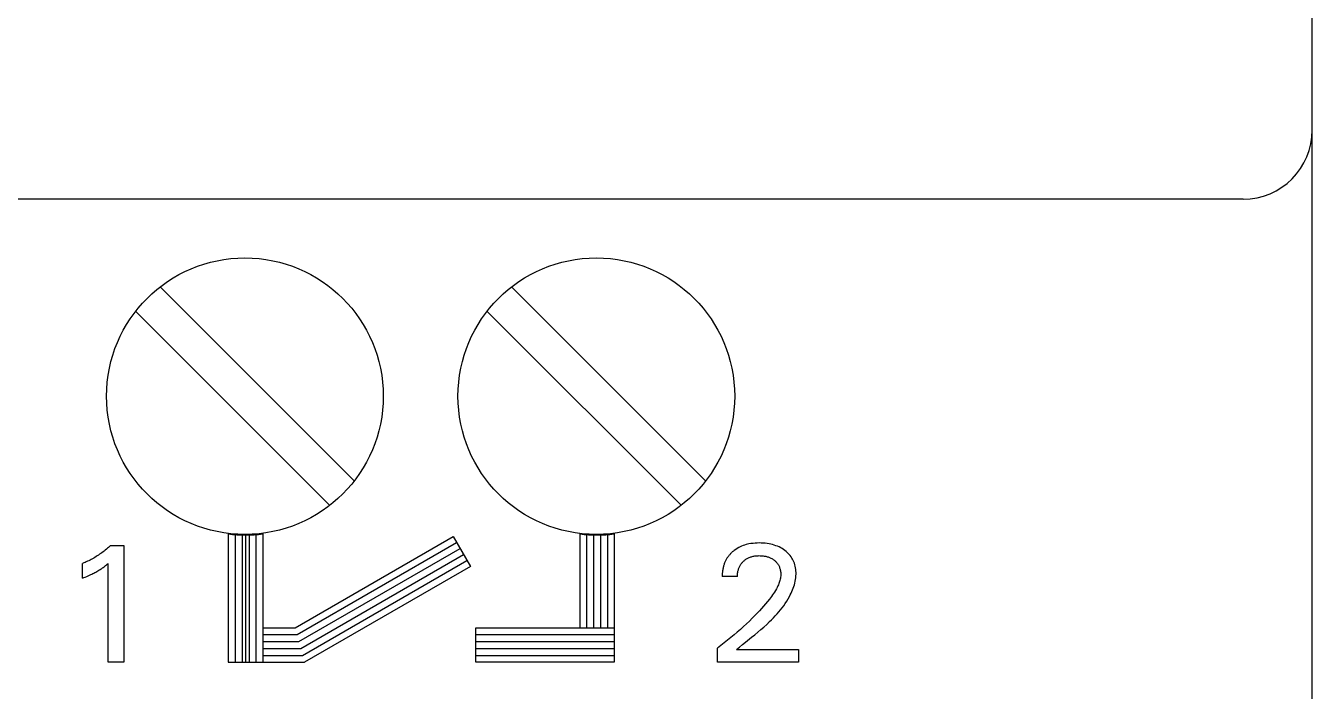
# Model space of a CAD drawing. Extents: x 0 to 420, y 0 to 297.
# Drawn here: x 185.96 to 204.56, y 162.35 to 171.98 of the extents above; entities that cross this region are included whole.
import ezdxf

# ---------------------------------------------------------------- set-up
doc = ezdxf.new("R2010")
doc.units = 0
doc.header["$LTSCALE"] = 23.1
doc.layers.add('10000_FRONT', color=7, linetype='CONTINUOUS')

msp = doc.modelspace()

# ---------------------------------------------------------------- linework, layer by layer
at = {"layer": '10000_FRONT', "color": 7, "linetype": 'CONTINUOUS'}
for p, q in [((204.56, 159.468), (204.56, 247.468)), ((203.56, 169.468), (134.06, 169.468)), ((190.709, 165.393), (187.905, 168.197)), ((195.789, 165.393), (192.985, 168.197)), ((187.551, 167.844), (190.355, 165.04)), ((192.631, 167.844), (195.435, 165.04)), ((188.89, 164.626), (188.89, 162.768)), ((188.99, 164.626), (188.99, 162.768)), ((189.09, 164.626), (189.09, 162.768)), ((189.14, 164.626), (189.14, 162.768)), ((189.19, 164.626), (189.19, 162.768)), ((189.29, 164.626), (189.29, 162.768)), ((189.39, 164.626), (189.39, 162.768)), ((193.97, 164.626), (193.97, 163.268)), ((194.07, 164.626), (194.07, 163.268)), ((194.17, 164.626), (194.17, 163.268)), ((194.27, 164.626), (194.27, 163.268)), ((194.37, 164.626), (194.37, 163.268)), ((194.47, 164.626), (194.47, 162.768)), ((187.142, 164.417), (187.127, 164.404)), ((187.158, 164.431), (187.142, 164.417)), ((187.173, 164.445), (187.158, 164.431)), ((187.187, 164.459), (187.173, 164.445)), ((187.187, 164.459), (187.38, 164.459)), ((187.38, 164.459), (187.38, 162.768)), ((189.856, 163.268), (192.14, 164.587)), ((189.883, 163.168), (192.19, 164.5)), ((192.14, 164.587), (192.39, 164.154)), ((196.246, 164.415), (196.225, 164.402)), ((196.268, 164.428), (196.246, 164.415)), ((196.291, 164.439), (196.268, 164.428)), ((196.311, 164.448), (196.291, 164.439)), ((196.332, 164.456), (196.311, 164.448)), ((196.353, 164.463), (196.332, 164.456)), ((196.374, 164.47), (196.353, 164.463)), ((196.395, 164.475), (196.374, 164.47)), ((196.417, 164.48), (196.395, 164.475)), ((196.446, 164.485), (196.417, 164.48)), ((196.475, 164.489), (196.446, 164.485)), ((196.505, 164.492), (196.475, 164.489)), ((196.534, 164.493), (196.505, 164.492)), ((196.564, 164.494), (196.534, 164.493)), ((196.593, 164.493), (196.564, 164.494)), ((196.621, 164.492), (196.593, 164.493)), ((196.65, 164.49), (196.621, 164.492)), ((196.678, 164.486), (196.65, 164.49)), ((196.707, 164.482), (196.678, 164.486)), ((196.732, 164.477), (196.707, 164.482)), ((196.757, 164.47), (196.732, 164.477)), ((196.782, 164.463), (196.757, 164.47)), ((196.807, 164.455), (196.782, 164.463)), ((196.831, 164.446), (196.807, 164.455)), ((196.853, 164.436), (196.831, 164.446)), ((196.875, 164.425), (196.853, 164.436)), ((196.896, 164.413), (196.875, 164.425)), ((186.855, 164.229), (186.836, 164.221)), ((186.873, 164.238), (186.855, 164.229)), ((186.891, 164.247), (186.873, 164.238)), ((186.909, 164.256), (186.891, 164.247)), ((186.927, 164.266), (186.909, 164.256)), ((186.945, 164.276), (186.927, 164.266)), ((186.962, 164.286), (186.945, 164.276)), ((186.979, 164.297), (186.962, 164.286)), ((186.996, 164.307), (186.979, 164.297)), ((187.013, 164.318), (186.996, 164.307)), ((187.03, 164.33), (187.013, 164.318)), ((187.047, 164.341), (187.03, 164.33)), ((187.063, 164.353), (187.047, 164.341)), ((187.079, 164.365), (187.063, 164.353)), ((187.095, 164.378), (187.079, 164.365)), ((187.111, 164.391), (187.095, 164.378)), ((187.127, 164.404), (187.111, 164.391)), ((189.91, 163.068), (192.24, 164.414)), ((189.937, 162.968), (192.29, 164.327)), ((189.963, 162.868), (192.34, 164.241)), ((196.077, 164.235), (196.073, 164.225)), ((196.082, 164.244), (196.077, 164.235)), ((196.087, 164.254), (196.082, 164.244)), ((196.093, 164.264), (196.087, 164.254)), ((196.099, 164.273), (196.093, 164.264)), ((196.104, 164.282), (196.099, 164.273)), ((196.111, 164.291), (196.104, 164.282)), ((196.117, 164.3), (196.111, 164.291)), ((196.124, 164.308), (196.117, 164.3)), ((196.131, 164.317), (196.124, 164.308)), ((196.138, 164.325), (196.131, 164.317)), ((196.145, 164.333), (196.138, 164.325)), ((196.152, 164.341), (196.145, 164.333)), ((196.16, 164.349), (196.152, 164.341)), ((196.168, 164.356), (196.16, 164.349)), ((196.176, 164.364), (196.168, 164.356)), ((196.184, 164.371), (196.176, 164.364)), ((196.191, 164.376), (196.184, 164.371)), ((196.197, 164.382), (196.191, 164.376)), ((196.204, 164.387), (196.197, 164.382)), ((196.225, 164.402), (196.204, 164.387)), ((196.329, 164.222), (196.337, 164.23)), ((196.337, 164.23), (196.345, 164.237)), ((196.345, 164.237), (196.353, 164.244)), ((196.353, 164.244), (196.362, 164.251)), ((196.362, 164.251), (196.371, 164.258)), ((196.371, 164.258), (196.381, 164.264)), ((196.381, 164.264), (196.39, 164.269)), ((196.39, 164.269), (196.4, 164.275)), ((196.4, 164.275), (196.41, 164.28)), ((196.41, 164.28), (196.421, 164.284)), ((196.421, 164.284), (196.432, 164.289)), ((196.432, 164.289), (196.443, 164.292)), ((196.443, 164.292), (196.454, 164.296)), ((196.454, 164.296), (196.465, 164.299)), ((196.465, 164.299), (196.476, 164.302)), ((196.476, 164.302), (196.488, 164.304)), ((196.488, 164.304), (196.501, 164.306)), ((196.501, 164.306), (196.513, 164.308)), ((196.513, 164.308), (196.526, 164.309)), ((196.526, 164.309), (196.538, 164.31)), ((196.538, 164.31), (196.551, 164.31)), ((196.551, 164.31), (196.564, 164.311)), ((196.564, 164.311), (196.578, 164.31)), ((196.578, 164.31), (196.592, 164.31)), ((196.592, 164.31), (196.607, 164.309)), ((196.607, 164.309), (196.621, 164.307)), ((196.621, 164.307), (196.635, 164.305)), ((196.635, 164.305), (196.649, 164.303)), ((196.649, 164.303), (196.66, 164.301)), ((196.66, 164.301), (196.671, 164.298)), ((196.671, 164.298), (196.682, 164.295)), ((196.682, 164.295), (196.692, 164.292)), ((196.692, 164.292), (196.703, 164.288)), ((196.703, 164.288), (196.713, 164.284)), ((196.713, 164.284), (196.723, 164.28)), ((196.723, 164.28), (196.734, 164.275)), ((196.734, 164.275), (196.745, 164.269)), ((196.745, 164.269), (196.756, 164.263)), ((196.756, 164.263), (196.766, 164.256)), ((196.766, 164.256), (196.776, 164.249)), ((196.776, 164.249), (196.785, 164.242)), ((196.785, 164.242), (196.794, 164.235)), ((196.794, 164.235), (196.802, 164.228)), ((196.916, 164.399), (196.896, 164.413)), ((196.936, 164.385), (196.916, 164.399)), ((196.953, 164.372), (196.936, 164.385)), ((196.969, 164.358), (196.953, 164.372)), ((196.985, 164.343), (196.969, 164.358)), ((196.999, 164.327), (196.985, 164.343)), ((197.013, 164.311), (196.999, 164.327)), ((197.026, 164.294), (197.013, 164.311)), ((197.037, 164.276), (197.026, 164.294)), ((197.048, 164.258), (197.037, 164.276)), ((197.057, 164.239), (197.048, 164.258)), ((197.066, 164.22), (197.057, 164.239)), ((186.799, 164.205), (186.78, 164.197)), ((186.78, 163.985), (186.78, 164.197)), ((186.818, 164.213), (186.799, 164.205)), ((186.836, 164.221), (186.818, 164.213)), ((186.9, 164.036), (186.915, 164.043)), ((186.915, 164.043), (186.93, 164.051)), ((186.93, 164.051), (186.945, 164.058)), ((186.945, 164.058), (186.96, 164.066)), ((186.96, 164.066), (186.975, 164.074)), ((186.975, 164.074), (186.99, 164.082)), ((186.99, 164.082), (187.005, 164.091)), ((187.005, 164.091), (187.02, 164.1)), ((187.02, 164.1), (187.035, 164.109)), ((187.035, 164.109), (187.05, 164.119)), ((187.05, 164.119), (187.061, 164.126)), ((187.061, 164.126), (187.071, 164.134)), ((187.071, 164.134), (187.082, 164.141)), ((187.082, 164.141), (187.093, 164.149)), ((187.093, 164.149), (187.105, 164.158)), ((187.105, 164.158), (187.116, 164.167)), ((187.116, 164.167), (187.128, 164.176)), ((187.128, 164.176), (187.14, 164.186)), ((187.14, 164.186), (187.152, 164.196)), ((187.152, 162.768), (187.152, 164.196)), ((192.39, 164.154), (189.99, 162.768)), ((196.031, 164.045), (196.03, 164.033)), ((196.032, 164.069), (196.031, 164.057)), ((196.031, 164.057), (196.031, 164.045)), ((196.034, 164.081), (196.032, 164.069)), ((196.035, 164.093), (196.034, 164.081)), ((196.037, 164.105), (196.035, 164.093)), ((196.039, 164.117), (196.037, 164.105)), ((196.042, 164.129), (196.039, 164.117)), ((196.044, 164.141), (196.042, 164.129)), ((196.047, 164.152), (196.044, 164.141)), ((196.05, 164.163), (196.047, 164.152)), ((196.053, 164.173), (196.05, 164.163)), ((196.057, 164.184), (196.053, 164.173)), ((196.06, 164.194), (196.057, 164.184)), ((196.064, 164.205), (196.06, 164.194)), ((196.068, 164.215), (196.064, 164.205)), ((196.073, 164.225), (196.068, 164.215)), ((196.251, 164.034), (196.252, 164.047)), ((196.252, 164.047), (196.253, 164.059)), ((196.253, 164.059), (196.255, 164.071)), ((196.255, 164.071), (196.257, 164.084)), ((196.257, 164.084), (196.26, 164.096)), ((196.26, 164.096), (196.263, 164.107)), ((196.263, 164.107), (196.266, 164.118)), ((196.266, 164.118), (196.27, 164.129)), ((196.27, 164.129), (196.274, 164.139)), ((196.274, 164.139), (196.278, 164.149)), ((196.278, 164.149), (196.283, 164.16)), ((196.283, 164.16), (196.289, 164.169)), ((196.289, 164.169), (196.294, 164.179)), ((196.294, 164.179), (196.301, 164.188)), ((196.301, 164.188), (196.307, 164.197)), ((196.307, 164.197), (196.314, 164.206)), ((196.314, 164.206), (196.321, 164.214)), ((196.321, 164.214), (196.329, 164.222)), ((196.802, 164.228), (196.809, 164.22)), ((196.809, 164.22), (196.817, 164.212)), ((196.817, 164.212), (196.824, 164.204)), ((196.824, 164.204), (196.83, 164.195)), ((196.83, 164.195), (196.836, 164.186)), ((196.836, 164.186), (196.842, 164.177)), ((196.842, 164.177), (196.847, 164.167)), ((196.847, 164.167), (196.852, 164.158)), ((196.852, 164.158), (196.856, 164.148)), ((196.856, 164.148), (196.86, 164.137)), ((196.86, 164.137), (196.864, 164.127)), ((196.864, 164.127), (196.867, 164.117)), ((196.867, 164.117), (196.87, 164.105)), ((196.87, 164.105), (196.872, 164.093)), ((196.872, 164.093), (196.874, 164.081)), ((196.874, 164.081), (196.876, 164.069)), ((196.876, 164.069), (196.877, 164.057)), ((196.877, 164.057), (196.877, 164.045)), ((196.877, 164.045), (196.877, 164.033)), ((197.073, 164.2), (197.066, 164.22)), ((197.08, 164.18), (197.073, 164.2)), ((197.085, 164.157), (197.08, 164.18)), ((197.09, 164.135), (197.085, 164.157)), ((197.094, 164.112), (197.09, 164.135)), ((197.096, 164.089), (197.094, 164.112)), ((197.097, 164.066), (197.096, 164.089)), ((197.096, 164.017), (197.097, 164.043)), ((197.097, 164.043), (197.097, 164.066)), ((186.78, 163.985), (186.801, 163.994)), ((186.801, 163.994), (186.822, 164.002)), ((186.822, 164.002), (186.843, 164.011)), ((186.843, 164.011), (186.864, 164.02)), ((186.864, 164.02), (186.885, 164.029)), ((186.885, 164.029), (186.9, 164.036)), ((196.03, 164.033), (196.03, 164.021)), ((196.03, 164.021), (196.03, 164.009)), ((196.25, 164.009), (196.03, 164.009)), ((196.25, 164.009), (196.251, 164.022)), ((196.251, 164.022), (196.251, 164.034)), ((196.836, 163.876), (196.825, 163.852)), ((196.842, 163.891), (196.836, 163.876)), ((196.849, 163.906), (196.842, 163.891)), ((196.854, 163.922), (196.849, 163.906)), ((196.86, 163.937), (196.854, 163.922)), ((196.864, 163.953), (196.86, 163.937)), ((196.868, 163.969), (196.864, 163.953)), ((196.872, 163.985), (196.868, 163.969)), ((196.874, 164.001), (196.872, 163.985)), ((196.876, 164.017), (196.874, 164.001)), ((196.877, 164.033), (196.876, 164.017)), ((197.057, 163.839), (197.065, 163.864)), ((197.065, 163.864), (197.073, 163.889)), ((197.073, 163.889), (197.08, 163.914)), ((197.08, 163.914), (197.086, 163.94)), ((197.086, 163.94), (197.091, 163.965)), ((197.091, 163.965), (197.094, 163.991)), ((197.094, 163.991), (197.096, 164.017)), ((196.712, 163.681), (196.684, 163.646)), ((196.728, 163.701), (196.712, 163.681)), ((196.743, 163.722), (196.728, 163.701)), ((196.758, 163.743), (196.743, 163.722)), ((196.772, 163.764), (196.758, 163.743)), ((196.786, 163.785), (196.772, 163.764)), ((196.8, 163.807), (196.786, 163.785)), ((196.813, 163.83), (196.8, 163.807)), ((196.825, 163.852), (196.813, 163.83)), ((196.963, 163.651), (196.983, 163.685)), ((196.983, 163.685), (197.002, 163.719)), ((197.002, 163.719), (197.014, 163.742)), ((197.014, 163.742), (197.026, 163.766)), ((197.026, 163.766), (197.037, 163.79)), ((197.037, 163.79), (197.047, 163.814)), ((197.047, 163.814), (197.057, 163.839)), ((196.567, 163.512), (196.537, 163.48)), ((196.597, 163.545), (196.567, 163.512)), ((196.627, 163.578), (196.597, 163.545)), ((196.656, 163.612), (196.627, 163.578)), ((196.684, 163.646), (196.656, 163.612)), ((196.823, 163.467), (196.848, 163.496)), ((196.848, 163.496), (196.873, 163.526)), ((196.873, 163.526), (196.897, 163.556)), ((196.897, 163.556), (196.92, 163.587)), ((196.92, 163.587), (196.942, 163.619)), ((196.942, 163.619), (196.963, 163.651)), ((196.38, 163.325), (196.337, 163.285)), ((196.423, 163.365), (196.38, 163.325)), ((196.465, 163.406), (196.423, 163.365)), ((196.506, 163.448), (196.465, 163.406)), ((196.537, 163.48), (196.506, 163.448)), ((196.631, 163.278), (196.673, 163.316)), ((196.673, 163.316), (196.715, 163.356)), ((196.715, 163.356), (196.743, 163.383)), ((196.743, 163.383), (196.77, 163.41)), ((196.77, 163.41), (196.797, 163.438)), ((196.797, 163.438), (196.823, 163.467)), ((189.39, 163.268), (189.856, 163.268)), ((189.39, 163.168), (189.883, 163.168)), ((192.47, 162.768), (192.47, 163.268)), ((192.47, 163.268), (194.47, 163.268)), ((192.47, 163.168), (194.47, 163.168)), ((196.155, 163.127), (196.107, 163.087)), ((196.201, 163.166), (196.155, 163.127)), ((196.247, 163.205), (196.201, 163.166)), ((196.292, 163.245), (196.247, 163.205)), ((196.337, 163.285), (196.292, 163.245)), ((196.367, 163.06), (196.455, 163.131)), ((196.455, 163.131), (196.5, 163.167)), ((196.5, 163.167), (196.544, 163.204)), ((196.544, 163.204), (196.588, 163.241)), ((196.588, 163.241), (196.631, 163.278)), ((189.39, 163.068), (189.91, 163.068)), ((189.39, 162.968), (189.937, 162.968)), ((192.47, 163.068), (194.47, 163.068)), ((192.47, 162.968), (194.47, 162.968)), ((196.01, 163.01), (195.96, 162.972)), ((195.96, 162.768), (195.96, 162.972)), ((196.059, 163.048), (196.01, 163.01)), ((196.107, 163.087), (196.059, 163.048)), ((196.237, 162.954), (196.28, 162.989)), ((196.237, 162.954), (197.132, 162.954)), ((196.28, 162.989), (196.323, 163.025)), ((196.323, 163.025), (196.367, 163.06)), ((197.132, 162.954), (197.132, 162.768)), ((187.38, 162.768), (187.152, 162.768)), ((188.89, 162.768), (189.99, 162.768)), ((189.39, 162.868), (189.963, 162.868)), ((192.47, 162.868), (194.47, 162.868)), ((194.47, 162.768), (192.47, 162.768)), ((197.132, 162.768), (195.96, 162.768))]:
    msp.add_line(p, q, dxfattribs=at)
for centre in [(189.13, 166.618), (194.21, 166.618)]:
    msp.add_circle(centre, 2, dxfattribs=at)
for centre, radius, start, end in [((203.56, 170.468), 1, 270, 360), ((189.14, 166.618), 2.008, 262.848, 277.152), ((194.22, 166.618), 2.008, 262.848, 277.152)]:
    msp.add_arc(centre, radius, start, end, dxfattribs=at)

doc.saveas('drawing.dxf')
